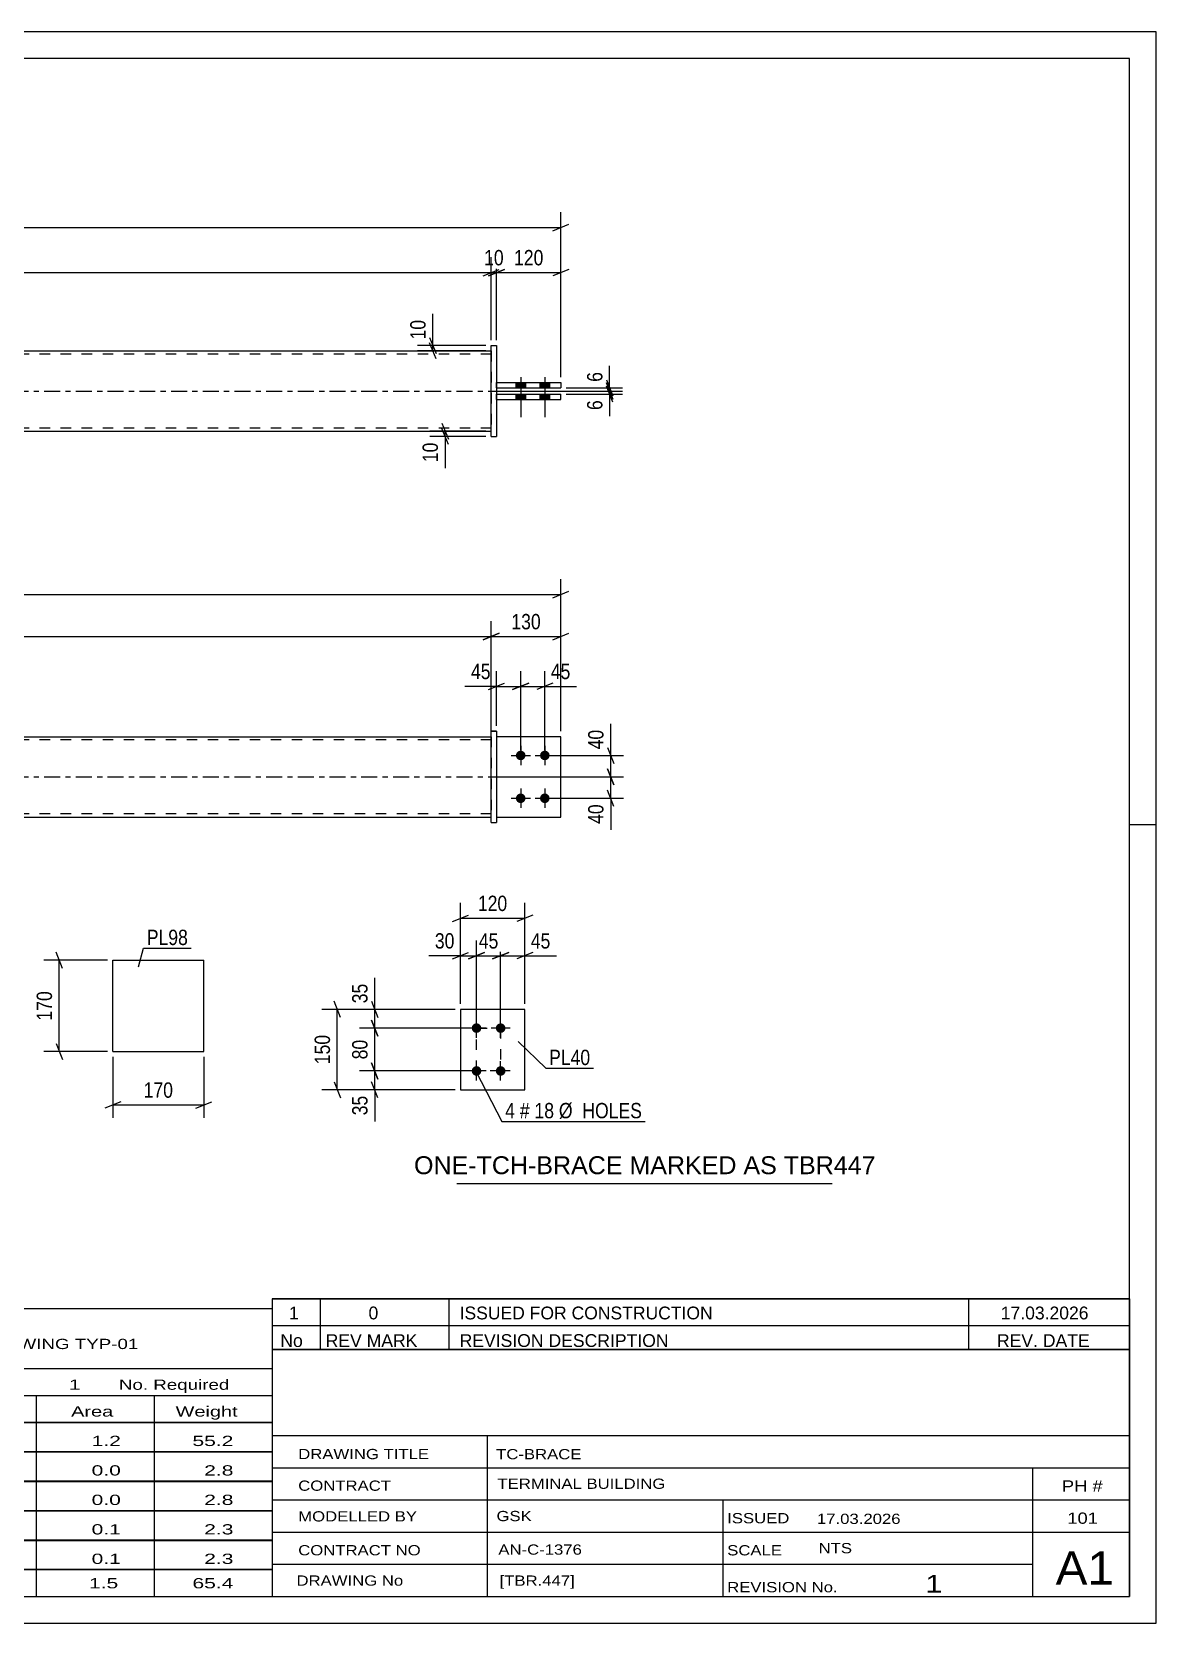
# Model space of a CAD drawing. Header units: millimetres. Extents: x 0 to 420, y 0 to 297.
# Drawn here: x 210.2 to 420, y 0 to 297 of the extents above; entities that cross this region are included whole.
import ezdxf

# ---------------------------------------------------------------- set-up
doc = ezdxf.new("R2010")
doc.units = ezdxf.units.MM
doc.linetypes.add('DXK_LINE_DOT2', pattern=[3.9198, 1.9599, -1.9599])
doc.linetypes.add('DXK_LINE_DOT3', pattern=[5.9187, 2.979, -0.9799, 0.9799, -0.9799])
doc.styles.add('Arial', font='ARIAL.TTF', dxfattribs={"height": 0.2})
doc.styles.add('Arial Narrow', font='ARIALN.TTF', dxfattribs={"height": 0.2})

# ---------------------------------------------------------------- blocks, each defined once
blk = doc.blocks.new('Unknown-580872080-1163')
at = {"color": 5, "linetype": 'Continuous'}
for p, q in [((420, 297), (0, 297)), ((420, 0), (420, 297)), ((415, 292), (5, 292)), ((415, 5), (415, 292)), ((420, 149), (415, 149)), ((5, 5), (415, 5)), ((0, 0), (420, 0))]:
    blk.add_line(p, q, dxfattribs=at)
blk = doc.blocks.new('Part-580872080-1806 - 1738')
at = {"color": 2, "linetype": 'Continuous'}
for p, q in [((92.26, 165.45), (295.9, 165.45)), ((92.26, 150.45), (295.9, 150.45))]:
    blk.add_line(p, q, dxfattribs=at)
at = {"color": 7, "linetype": 'DXK_LINE_DOT2'}
for p, q in [((92.26, 150.45), (92.26, 165.45)), ((295.9, 164.85), (92.26, 164.85)), ((295.9, 165.45), (295.9, 150.45)), ((295.9, 151.05), (92.26, 151.05))]:
    blk.add_line(p, q, dxfattribs=at)
at = {"color": 7, "linetype": 'DXK_LINE_DOT3'}
blk.add_line((82.26, 157.95), (305.9, 157.95), dxfattribs=at)
blk = doc.blocks.new('Part-580872080-3084 - 1738')
at = {"color": 2, "linetype": 'Continuous'}
for p, q in [((296.9, 166.45), (295.9, 166.45)), ((295.9, 149.45), (295.9, 166.45)), ((296.9, 166.45), (296.9, 149.45)), ((295.9, 149.45), (295.9, 149.45)), ((295.9, 149.45), (296.9, 149.45))]:
    blk.add_line(p, q, dxfattribs=at)
at = {"color": 7, "linetype": 'DXK_LINE_DOT2'}
for p, q in [((295.9, 166.45), (295.9, 166.45)), ((295.9, 166.45), (296.9, 166.45)), ((296.9, 166.45), (296.9, 166.45)), ((295.9, 149.45), (296.9, 149.45))]:
    blk.add_line(p, q, dxfattribs=at)
blk = doc.blocks.new('Part-580872080-3082 - 1738')
at = {"color": 7, "linetype": 'DXK_LINE_DOT2'}
for p, q in [((308.9, 165.45), (296.9, 165.45)), ((296.9, 165.45), (296.9, 150.45)), ((308.9, 150.45), (308.9, 165.45)), ((296.9, 150.45), (308.9, 150.45))]:
    blk.add_line(p, q, dxfattribs=at)
blk = doc.blocks.new('Part-580872080-3083 - 1738')
at = {"color": 2, "linetype": 'Continuous'}
for p, q in [((308.9, 165.45), (296.9, 165.45)), ((308.9, 150.45), (308.9, 165.45)), ((296.9, 150.45), (308.9, 150.45))]:
    blk.add_line(p, q, dxfattribs=at)
at = {"color": 7, "linetype": 'DXK_LINE_DOT2'}
blk.add_line((296.9, 165.45), (296.9, 150.45), dxfattribs=at)
blk = doc.blocks.new('Bolt-580872080-3085 - 1738')
at = {"linetype": 'Continuous'}
for points in [[(301.4, 162.85, -1), (301.4, 161.05, -1)], [(305.9, 162.85, -1), (305.9, 161.05, -1)], [(301.4, 154.85, -1), (301.4, 153.05, -1)], [(305.9, 154.85, -1), (305.9, 153.05, -1)]]:
    blk.add_hatch(color=1, dxfattribs=at).paths.add_polyline_path(points)
at = {"color": 1, "linetype": 'Continuous'}
for p, q in [((301.4, 163.75), (301.4, 160.15)), ((305.9, 163.75), (305.9, 160.15)), ((299.6, 161.95), (303.2, 161.95)), ((304.1, 161.95), (307.7, 161.95)), ((301.4, 155.75), (301.4, 152.15)), ((305.9, 155.75), (305.9, 152.15)), ((299.6, 153.95), (303.2, 153.95)), ((304.1, 153.95), (307.7, 153.95))]:
    blk.add_line(p, q, dxfattribs=at)
blk = doc.blocks.new('Part-580872080-1450 - 1390')
at = {"color": 2, "linetype": 'Continuous'}
for p, q in [((92.26, 237.46), (295.9, 237.46)), ((92.26, 222.46), (295.9, 222.46))]:
    blk.add_line(p, q, dxfattribs=at)
at = {"color": 7, "linetype": 'DXK_LINE_DOT2'}
for p, q in [((92.26, 237.46), (92.26, 222.46)), ((295.9, 236.86), (92.26, 236.86)), ((295.9, 237.46), (295.9, 222.46)), ((295.9, 223.06), (92.26, 223.06))]:
    blk.add_line(p, q, dxfattribs=at)
at = {"color": 7, "linetype": 'DXK_LINE_DOT3'}
blk.add_line((82.26, 229.96), (305.9, 229.96), dxfattribs=at)
blk = doc.blocks.new('Part-580872080-3121 - 1390')
at = {"color": 2, "linetype": 'Continuous'}
for p, q in [((296.9, 231.56), (308.9, 231.56)), ((296.9, 230.56), (308.9, 230.56)), ((308.9, 231.56), (308.9, 230.56))]:
    blk.add_line(p, q, dxfattribs=at)
at = {"color": 7, "linetype": 'DXK_LINE_DOT2'}
for p, q in [((296.9, 230.56), (296.9, 231.56)), ((296.9, 231.56), (308.9, 231.56)), ((296.9, 230.56), (308.9, 230.56)), ((308.9, 231.56), (308.9, 231.56))]:
    blk.add_line(p, q, dxfattribs=at)
blk = doc.blocks.new('Part-580872080-3122 - 1390')
at = {"color": 2, "linetype": 'Continuous'}
for p, q in [((296.9, 229.36), (308.9, 229.36)), ((308.9, 228.36), (308.9, 229.36)), ((296.9, 228.36), (308.9, 228.36))]:
    blk.add_line(p, q, dxfattribs=at)
at = {"color": 7, "linetype": 'DXK_LINE_DOT2'}
for p, q in [((296.9, 228.36), (296.9, 229.36)), ((296.9, 229.36), (308.9, 229.36)), ((296.9, 228.36), (308.9, 228.36))]:
    blk.add_line(p, q, dxfattribs=at)
blk = doc.blocks.new('Part-580872080-3123 - 1390')
at = {"color": 2, "linetype": 'Continuous'}
for p, q in [((295.9, 238.46), (295.9, 238.46)), ((295.9, 221.46), (295.9, 238.46)), ((295.9, 238.46), (296.9, 238.46)), ((296.9, 238.46), (296.9, 238.46)), ((296.9, 238.46), (296.9, 221.46)), ((295.9, 221.46), (296.9, 221.46)), ((295.9, 221.46), (295.9, 221.46)), ((296.9, 221.46), (296.9, 221.46))]:
    blk.add_line(p, q, dxfattribs=at)
at = {"color": 7, "linetype": 'DXK_LINE_DOT2'}
for p, q in [((295.9, 238.46), (295.9, 238.46)), ((295.9, 238.46), (296.9, 238.46)), ((295.9, 221.46), (296.9, 221.46))]:
    blk.add_line(p, q, dxfattribs=at)
blk = doc.blocks.new('Bolt-580872080-3124 - 1390')
at = {"linetype": 'Continuous'}
for points in [[(302.3, 231.56), (300.5, 231.56), (300.5, 230.56), (302.3, 230.56)], [(302.3, 231.56), (300.5, 231.56), (300.5, 230.56), (302.3, 230.56)], [(302.3, 229.36), (300.5, 229.36), (300.5, 228.36), (302.3, 228.36)], [(302.3, 229.36), (300.5, 229.36), (300.5, 228.36), (302.3, 228.36)], [(306.8, 231.56), (305, 231.56), (305, 230.56), (306.8, 230.56)], [(306.8, 231.56), (305, 231.56), (305, 230.56), (306.8, 230.56)], [(306.8, 229.36), (305, 229.36), (305, 228.36), (306.8, 228.36)], [(306.8, 229.36), (305, 229.36), (305, 228.36), (306.8, 228.36)]]:
    blk.add_hatch(color=1, dxfattribs=at).paths.add_polyline_path(points)
at = {"color": 1, "linetype": 'Continuous'}
for p, q in [((301.4, 232.56), (301.4, 225.06)), ((301.4, 232.56), (301.4, 225.06)), ((305.9, 232.56), (305.9, 225.06)), ((305.9, 232.56), (305.9, 225.06)), ((300.5, 231.56), (300.5, 230.56)), ((300.5, 231.56), (300.5, 230.56)), ((300.5, 229.36), (300.5, 228.36)), ((300.5, 229.36), (300.5, 228.36)), ((302.3, 231.56), (302.3, 230.56)), ((302.3, 231.56), (302.3, 230.56)), ((302.3, 229.36), (302.3, 228.36)), ((302.3, 229.36), (302.3, 228.36)), ((305, 231.56), (305, 230.56)), ((305, 231.56), (305, 230.56)), ((305, 229.36), (305, 228.36)), ((305, 229.36), (305, 228.36)), ((306.8, 231.56), (306.8, 230.56)), ((306.8, 231.56), (306.8, 230.56)), ((306.8, 229.36), (306.8, 228.36)), ((306.8, 229.36), (306.8, 228.36))]:
    blk.add_line(p, q, dxfattribs=at)
blk = doc.blocks.new('Part-580872080-4254 - 4253')
at = {"color": 2, "linetype": 'Continuous'}
for p, q in [((225.28, 106.71), (225.28, 123.71)), ((225.28, 123.71), (242.28, 123.71)), ((242.28, 106.71), (242.28, 123.71)), ((225.28, 106.71), (242.28, 106.71))]:
    blk.add_line(p, q, dxfattribs=at)
blk = doc.blocks.new('Part-580872080-4245 - 4244')
at = {"color": 2, "linetype": 'Continuous'}
for p, q in [((302.16, 114.56), (290.16, 114.56)), ((290.16, 114.56), (290.16, 99.56)), ((302.16, 99.56), (302.16, 114.56)), ((290.16, 99.56), (302.16, 99.56))]:
    blk.add_line(p, q, dxfattribs=at)
blk = doc.blocks.new('Bolt-580872080-4246 - 4244')
at = {"linetype": 'Continuous'}
for points in [[(293.16, 110.16, -1), (293.16, 111.96, -1)], [(297.66, 110.16, -1), (297.66, 111.96, -1)], [(293.16, 102.16, -1), (293.16, 103.96, -1)], [(297.66, 102.16, -1), (297.66, 103.96, -1)]]:
    blk.add_hatch(color=1, dxfattribs=at).paths.add_polyline_path(points)
at = {"color": 1, "linetype": 'Continuous'}
for p, q in [((293.16, 109.26), (293.16, 112.86)), ((297.66, 109.26), (297.66, 112.86)), ((294.96, 111.06), (291.36, 111.06)), ((299.46, 111.06), (295.86, 111.06)), ((293.16, 101.26), (293.16, 104.86)), ((297.66, 101.26), (297.66, 104.86)), ((294.96, 103.06), (291.36, 103.06)), ((299.46, 103.06), (295.86, 103.06))]:
    blk.add_line(p, q, dxfattribs=at)
blk = doc.blocks.new('Rectangle-580872080-4442 - 4244')
at = {"color": 1, "linetype": 'DXK_LINE_DOT2'}
blk.add_lwpolyline([(293.16, 111.06), (297.66, 111.06), (297.66, 103.06), (293.16, 103.06), (293.16, 111.06)], close=True, dxfattribs=at)
blk = doc.blocks.new('StraightDimension-580872080-4136 - 1738')
at = {"color": 7, "linetype": 'Continuous'}
for p, q in [((93.76, 184.74), (90.76, 183.54)), ((92.26, 166.45), (92.26, 186.99)), ((92.26, 184.14), (295.9, 184.14)), ((294.4, 183.54), (297.4, 184.74)), ((295.9, 166.45), (295.9, 186.99))]:
    blk.add_line(p, q, dxfattribs=at)
at = {"color": 0}
blk.add_wipeout([(198.34, 184.89), (198.34, 189.09), (189.82, 189.09), (189.82, 184.89)], dxfattribs=at)
at = {"color": 3, "style": 'Arial Narrow'}
blk.add_text('2036', height=2.863, dxfattribs=at).set_placement((190.42, 185.49))
blk = doc.blocks.new('StraightDimension-580872080-3767 - 1738')
at = {"color": 7, "linetype": 'Continuous'}
for p, q in [((317.6, 163.45), (318.8, 160.45)), ((306.9, 161.95), (320.6, 161.95)), ((318.2, 157.95), (318.2, 161.95)), ((297.9, 157.95), (320.6, 157.95)), ((318.8, 156.45), (317.6, 159.45))]:
    blk.add_line(p, q, dxfattribs=at)
at = {"color": 0}
blk.add_wipeout([(317.45, 167.34), (313.25, 167.34), (313.25, 162.48), (317.45, 162.48)], dxfattribs=at)
at = {"color": 7, "linetype": 'Continuous'}
blk.add_line((318.2, 161.95), (318.2, 167.86), dxfattribs=at)
blk.add_line((318.2, 161.95), (318.2, 167.86), dxfattribs=at)
at = {"color": 3, "style": 'Arial Narrow'}
blk.add_text('40', height=2.863, rotation=90.0002, dxfattribs=at).set_placement((316.85, 163.08))
blk = doc.blocks.new('StraightDimension-580872080-1856 - 1738')
at = {"color": 7, "linetype": 'Continuous'}
for p, q in [((79.26, 166.45), (79.26, 194.83)), ((308.9, 166.45), (308.9, 194.83)), ((80.76, 192.58), (77.76, 191.38)), ((79.26, 191.98), (308.9, 191.98)), ((307.4, 191.38), (310.4, 192.58))]:
    blk.add_line(p, q, dxfattribs=at)
at = {"color": 0}
blk.add_wipeout([(198.34, 192.73), (198.34, 196.93), (189.82, 196.93), (189.82, 192.73)], dxfattribs=at)
at = {"color": 3, "style": 'Arial Narrow'}
blk.add_text('2296', height=2.863, dxfattribs=at).set_placement((190.42, 193.33))
blk = doc.blocks.new('StraightDimension-580872080-3324 - 1738')
at = {"color": 7, "linetype": 'Continuous'}
for p, q in [((299.9, 174.24), (302.9, 175.44)), ((301.4, 162.95), (301.4, 177.69)), ((307.4, 175.44), (304.4, 174.24)), ((305.9, 162.95), (305.9, 177.69)), ((301.4, 174.84), (305.9, 174.84))]:
    blk.add_line(p, q, dxfattribs=at)
at = {"color": 0}
blk.add_wipeout([(311.28, 175.59), (311.28, 179.79), (306.42, 179.79), (306.42, 175.59)], dxfattribs=at)
at = {"color": 7, "linetype": 'Continuous'}
blk.add_line((305.9, 174.84), (311.8, 174.84), dxfattribs=at)
blk.add_line((305.9, 174.84), (311.8, 174.84), dxfattribs=at)
at = {"color": 3, "style": 'Arial Narrow'}
blk.add_text('45', height=2.863, dxfattribs=at).set_placement((307.02, 176.19))
blk = doc.blocks.new('StraightDimension-580872080-3325 - 1738')
at = {"color": 7, "linetype": 'Continuous'}
for p, q in [((295.4, 174.24), (298.4, 175.44)), ((296.9, 167.45), (296.9, 177.69)), ((302.9, 175.44), (299.9, 174.24)), ((301.4, 162.95), (301.4, 177.69)), ((296.9, 174.84), (301.4, 174.84))]:
    blk.add_line(p, q, dxfattribs=at)
at = {"color": 0}
blk.add_wipeout([(296.37, 175.59), (296.37, 179.79), (291.52, 179.79), (291.52, 175.59)], dxfattribs=at)
at = {"color": 7, "linetype": 'Continuous'}
blk.add_line((296.9, 174.84), (290.99, 174.84), dxfattribs=at)
blk.add_line((296.9, 174.84), (290.99, 174.84), dxfattribs=at)
at = {"color": 3, "style": 'Arial Narrow'}
blk.add_text('45', height=2.863, dxfattribs=at).set_placement((292.12, 176.19))
blk = doc.blocks.new('StraightDimension-580872080-3768 - 1738')
at = {"color": 7, "linetype": 'Continuous'}
for p, q in [((297.9, 157.95), (320.6, 157.95)), ((317.6, 159.45), (318.8, 156.45)), ((318.2, 153.95), (318.2, 157.95)), ((318.8, 152.45), (317.6, 155.45)), ((306.9, 153.95), (320.6, 153.95))]:
    blk.add_line(p, q, dxfattribs=at)
at = {"color": 0}
blk.add_wipeout([(317.45, 153.43), (313.25, 153.43), (313.25, 148.57), (317.45, 148.57)], dxfattribs=at)
at = {"color": 7, "linetype": 'Continuous'}
blk.add_line((318.2, 153.95), (318.2, 148.05), dxfattribs=at)
blk.add_line((318.2, 153.95), (318.2, 148.05), dxfattribs=at)
at = {"color": 3, "style": 'Arial Narrow'}
blk.add_text('40', height=2.863, rotation=90.0002, dxfattribs=at).set_placement((316.85, 149.17))
blk = doc.blocks.new('StraightDimension-580872080-4135 - 1738')
at = {"color": 7, "linetype": 'Continuous'}
for p, q in [((297.4, 184.74), (294.4, 183.54)), ((295.9, 166.45), (295.9, 186.99)), ((295.9, 184.14), (308.9, 184.14)), ((307.4, 183.54), (310.4, 184.74)), ((308.9, 166.45), (308.9, 186.99))]:
    blk.add_line(p, q, dxfattribs=at)
at = {"color": 0}
blk.add_wipeout([(305.74, 184.89), (305.74, 189.09), (299.06, 189.09), (299.06, 184.89)], dxfattribs=at)
at = {"color": 3, "style": 'Arial Narrow'}
blk.add_text('130', height=2.863, dxfattribs=at).set_placement((299.66, 185.49))
blk = doc.blocks.new('StraightDimension-580872080-1538 - 1390')
at = {"color": 7, "linetype": 'Continuous'}
for p, q in [((286.7, 223.96), (287.9, 220.96)), ((287.9, 219.96), (286.7, 222.96)), ((294.9, 222.46), (284.45, 222.46)), ((294.9, 221.46), (284.45, 221.46)), ((287.3, 221.46), (287.3, 222.46))]:
    blk.add_line(p, q, dxfattribs=at)
at = {"color": 0}
blk.add_wipeout([(286.55, 220.93), (282.35, 220.93), (282.35, 216.08), (286.55, 216.08)], dxfattribs=at)
at = {"color": 7, "linetype": 'Continuous'}
blk.add_line((287.3, 221.46), (287.3, 215.55), dxfattribs=at)
blk.add_line((287.3, 221.46), (287.3, 215.55), dxfattribs=at)
at = {"color": 3, "style": 'Arial Narrow'}
blk.add_text('10', height=2.863, rotation=90.0002, dxfattribs=at).set_placement((285.95, 216.68))
blk = doc.blocks.new('StraightDimension-580872080-1552 - 1390')
at = {"color": 7, "linetype": 'Continuous'}
for p, q in [((294.9, 238.46), (282.15, 238.46)), ((284.4, 239.96), (285.6, 236.96)), ((285.6, 235.96), (284.4, 238.96)), ((285, 237.46), (285, 238.46)), ((294.9, 237.46), (282.15, 237.46))]:
    blk.add_line(p, q, dxfattribs=at)
at = {"color": 0}
blk.add_wipeout([(284.25, 243.84), (280.05, 243.84), (280.05, 238.98), (284.25, 238.98)], dxfattribs=at)
at = {"color": 7, "linetype": 'Continuous'}
blk.add_line((285, 238.46), (285, 244.36), dxfattribs=at)
blk.add_line((285, 238.46), (285, 244.36), dxfattribs=at)
at = {"color": 3, "style": 'Arial Narrow'}
blk.add_text('10', height=2.863, rotation=90.0002, dxfattribs=at).set_placement((283.65, 239.58))
blk = doc.blocks.new('StraightDimension-580872080-1567 - 1390')
at = {"color": 7, "linetype": 'Continuous'}
for p, q in [((79.26, 232.56), (79.26, 263.33)), ((308.9, 232.56), (308.9, 263.33)), ((80.76, 261.08), (77.76, 259.88)), ((79.26, 260.48), (308.9, 260.48)), ((307.4, 259.88), (310.4, 261.08))]:
    blk.add_line(p, q, dxfattribs=at)
at = {"color": 0}
blk.add_wipeout([(198.34, 261.23), (198.34, 265.43), (189.82, 265.43), (189.82, 261.23)], dxfattribs=at)
at = {"color": 3, "style": 'Arial Narrow'}
blk.add_text('2296', height=2.863, dxfattribs=at).set_placement((190.42, 261.83))
blk = doc.blocks.new('StraightDimension-580872080-3827 - 1390')
at = {"color": 7, "linetype": 'Continuous'}
for p, q in [((295.4, 251.47), (298.4, 252.67)), ((296.9, 239.46), (296.9, 254.92)), ((310.4, 252.67), (307.4, 251.47)), ((308.9, 232.56), (308.9, 254.92)), ((296.9, 252.07), (308.9, 252.07))]:
    blk.add_line(p, q, dxfattribs=at)
at = {"color": 0}
blk.add_wipeout([(306.24, 252.82), (306.24, 257.02), (299.56, 257.02), (299.56, 252.82)], dxfattribs=at)
at = {"color": 3, "style": 'Arial Narrow'}
blk.add_text('120', height=2.863, dxfattribs=at).set_placement((300.16, 253.42))
blk = doc.blocks.new('StraightDimension-580872080-3828 - 1390')
at = {"color": 7, "linetype": 'Continuous'}
for p, q in [((294.4, 251.47), (297.4, 252.67)), ((298.4, 252.67), (295.4, 251.47)), ((295.9, 239.46), (295.9, 254.92)), ((296.9, 239.46), (296.9, 254.92)), ((295.9, 252.07), (296.9, 252.07))]:
    blk.add_line(p, q, dxfattribs=at)
at = {"color": 0}
blk.add_wipeout([(298.83, 252.82), (298.83, 257.02), (293.97, 257.02), (293.97, 252.82)], dxfattribs=at)
at = {"color": 3, "style": 'Arial Narrow'}
blk.add_text('10', height=2.863, dxfattribs=at).set_placement((294.57, 253.42))
blk = doc.blocks.new('StraightDimension-580872080-3829 - 1390')
at = {"color": 7, "linetype": 'Continuous'}
for p, q in [((93.76, 252.67), (90.76, 251.47)), ((92.26, 239.46), (92.26, 254.92)), ((294.4, 251.47), (297.4, 252.67)), ((295.9, 239.46), (295.9, 254.92)), ((92.26, 252.07), (295.9, 252.07))]:
    blk.add_line(p, q, dxfattribs=at)
at = {"color": 0}
blk.add_wipeout([(198.34, 252.82), (198.34, 257.02), (189.82, 257.02), (189.82, 252.82)], dxfattribs=at)
at = {"color": 3, "style": 'Arial Narrow'}
blk.add_text('2036', height=2.863, dxfattribs=at).set_placement((190.42, 253.42))
blk = doc.blocks.new('StraightDimension-580872080-3878 - 1390')
at = {"color": 7, "linetype": 'Continuous'}
for p, q in [((317.4, 232.06), (318.6, 229.06)), ((297.9, 229.96), (320.4, 229.96)), ((309.9, 230.56), (320.4, 230.56)), ((318.6, 228.46), (317.4, 231.46)), ((318, 229.96), (318, 230.56))]:
    blk.add_line(p, q, dxfattribs=at)
at = {"color": 0}
blk.add_wipeout([(317.25, 234.11), (313.05, 234.11), (313.05, 231.08), (317.25, 231.08)], dxfattribs=at)
at = {"color": 7, "linetype": 'Continuous'}
blk.add_line((318, 230.56), (318, 234.64), dxfattribs=at)
blk.add_line((318, 230.56), (318, 234.64), dxfattribs=at)
at = {"color": 3, "style": 'Arial Narrow'}
blk.add_text('6', height=2.86, rotation=90.0002, dxfattribs=at).set_placement((316.65, 231.68))
blk = doc.blocks.new('StraightDimension-580872080-3879 - 1390')
at = {"color": 7, "linetype": 'Continuous'}
for p, q in [((297.9, 229.96), (320.4, 229.96)), ((309.9, 229.36), (320.4, 229.36)), ((317.4, 231.46), (318.6, 228.46)), ((318.6, 227.86), (317.4, 230.86)), ((318, 229.36), (318, 229.96))]:
    blk.add_line(p, q, dxfattribs=at)
at = {"color": 0}
blk.add_wipeout([(317.25, 228.83), (313.05, 228.83), (313.05, 225.81), (317.25, 225.81)], dxfattribs=at)
at = {"color": 7, "linetype": 'Continuous'}
blk.add_line((318, 229.36), (318, 225.28), dxfattribs=at)
blk.add_line((318, 229.36), (318, 225.28), dxfattribs=at)
at = {"color": 3, "style": 'Arial Narrow'}
blk.add_text('6', height=2.86, rotation=90.0002, dxfattribs=at).set_placement((316.65, 226.41))
blk = doc.blocks.new('StraightDimension-580872080-4294 - 4253')
at = {"color": 7, "linetype": 'Continuous'}
for p, q in [((225.28, 105.71), (225.28, 94.31)), ((242.28, 105.71), (242.28, 94.31)), ((226.78, 97.31), (223.78, 96.11)), ((225.28, 96.71), (242.28, 96.71)), ((240.78, 96.11), (243.78, 97.31))]:
    blk.add_line(p, q, dxfattribs=at)
at = {"color": 0}
blk.add_wipeout([(237.12, 97.46), (237.12, 101.66), (230.43, 101.66), (230.43, 97.46)], dxfattribs=at)
at = {"color": 3, "style": 'Arial Narrow'}
blk.add_text('170', height=2.863, dxfattribs=at).set_placement((231.03, 98.06))
blk = doc.blocks.new('StraightDimension-580872080-4298 - 4253')
at = {"color": 7, "linetype": 'Continuous'}
for p, q in [((215.88, 122.21), (214.68, 125.21)), ((224.28, 123.71), (212.43, 123.71)), ((215.28, 106.71), (215.28, 123.71)), ((214.68, 108.21), (215.88, 105.21)), ((224.28, 106.71), (212.43, 106.71))]:
    blk.add_line(p, q, dxfattribs=at)
at = {"color": 0}
blk.add_wipeout([(214.53, 118.55), (210.33, 118.55), (210.33, 111.87), (214.53, 111.87)], dxfattribs=at)
at = {"color": 3, "style": 'Arial Narrow'}
blk.add_text('170', height=2.863, rotation=90.0002, dxfattribs=at).set_placement((213.93, 112.47))
blk = doc.blocks.new('StraightDimension-580872080-4263 - 4244')
at = {"color": 7, "linetype": 'Continuous'}
for p, q in [((292.16, 111.06), (271.31, 111.06)), ((273.56, 112.56), (274.76, 109.56)), ((274.16, 103.06), (274.16, 111.06)), ((274.76, 101.56), (273.56, 104.56)), ((292.16, 103.06), (271.31, 103.06))]:
    blk.add_line(p, q, dxfattribs=at)
at = {"color": 0}
blk.add_wipeout([(273.41, 109.49), (269.21, 109.49), (269.21, 104.63), (273.41, 104.63)], dxfattribs=at)
at = {"color": 3, "style": 'Arial Narrow'}
blk.add_text('80', height=2.863, rotation=90.0002, dxfattribs=at).set_placement((272.81, 105.23))
blk = doc.blocks.new('StraightDimension-580872080-4262 - 4244')
at = {"color": 7, "linetype": 'Continuous'}
for p, q in [((273.56, 116.06), (274.76, 113.06)), ((289.16, 114.56), (271.31, 114.56)), ((274.16, 111.06), (274.16, 114.56)), ((292.16, 111.06), (271.31, 111.06)), ((274.76, 109.56), (273.56, 112.56))]:
    blk.add_line(p, q, dxfattribs=at)
at = {"color": 0}
blk.add_wipeout([(273.41, 119.94), (269.21, 119.94), (269.21, 115.09), (273.41, 115.09)], dxfattribs=at)
at = {"color": 7, "linetype": 'Continuous'}
blk.add_line((274.16, 114.56), (274.16, 120.47), dxfattribs=at)
blk.add_line((274.16, 114.56), (274.16, 120.47), dxfattribs=at)
at = {"color": 3, "style": 'Arial Narrow'}
blk.add_text('35', height=2.863, rotation=90.0002, dxfattribs=at).set_placement((272.81, 115.69))
blk = doc.blocks.new('StraightDimension-580872080-4264 - 4244')
at = {"color": 7, "linetype": 'Continuous'}
for p, q in [((273.56, 104.56), (274.76, 101.56)), ((292.16, 103.06), (271.31, 103.06)), ((274.76, 98.06), (273.56, 101.06)), ((274.16, 99.56), (274.16, 103.06)), ((289.16, 99.56), (271.31, 99.56))]:
    blk.add_line(p, q, dxfattribs=at)
at = {"color": 0}
blk.add_wipeout([(273.41, 99.04), (269.21, 99.04), (269.21, 94.18), (273.41, 94.18)], dxfattribs=at)
at = {"color": 7, "linetype": 'Continuous'}
blk.add_line((274.16, 99.56), (274.16, 93.66), dxfattribs=at)
blk.add_line((274.16, 99.56), (274.16, 93.66), dxfattribs=at)
at = {"color": 3, "style": 'Arial Narrow'}
blk.add_text('35', height=2.863, rotation=90.0002, dxfattribs=at).set_placement((272.81, 94.78))
blk = doc.blocks.new('StraightDimension-580872080-4274 - 4244')
at = {"color": 7, "linetype": 'Continuous'}
for p, q in [((267.76, 113.06), (266.56, 116.06)), ((289.16, 114.56), (264.31, 114.56)), ((267.16, 99.56), (267.16, 114.56)), ((266.56, 101.06), (267.76, 98.06)), ((289.16, 99.56), (264.31, 99.56))]:
    blk.add_line(p, q, dxfattribs=at)
at = {"color": 0}
blk.add_wipeout([(266.41, 110.4), (262.21, 110.4), (262.21, 103.72), (266.41, 103.72)], dxfattribs=at)
at = {"color": 3, "style": 'Arial Narrow'}
blk.add_text('150', height=2.863, rotation=90.0002, dxfattribs=at).set_placement((265.81, 104.32))
blk = doc.blocks.new('StraightDimension-580872080-4278 - 4244')
at = {"color": 7, "linetype": 'Continuous'}
for p, q in [((296.16, 123.96), (299.16, 125.16)), ((297.66, 112.06), (297.66, 127.41)), ((303.66, 125.16), (300.66, 123.96)), ((302.16, 115.56), (302.16, 127.41)), ((297.66, 124.56), (302.16, 124.56))]:
    blk.add_line(p, q, dxfattribs=at)
at = {"color": 0}
blk.add_wipeout([(307.54, 125.31), (307.54, 129.51), (302.68, 129.51), (302.68, 125.31)], dxfattribs=at)
at = {"color": 7, "linetype": 'Continuous'}
blk.add_line((302.16, 124.56), (308.06, 124.56), dxfattribs=at)
blk.add_line((302.16, 124.56), (308.06, 124.56), dxfattribs=at)
at = {"color": 3, "style": 'Arial Narrow'}
blk.add_text('45', height=2.863, dxfattribs=at).set_placement((303.28, 125.91))
blk = doc.blocks.new('StraightDimension-580872080-4279 - 4244')
at = {"color": 7, "linetype": 'Continuous'}
for p, q in [((291.66, 123.96), (294.66, 125.16)), ((293.16, 112.06), (293.16, 127.41)), ((299.16, 125.16), (296.16, 123.96)), ((297.66, 112.06), (297.66, 127.41)), ((293.16, 124.56), (297.66, 124.56))]:
    blk.add_line(p, q, dxfattribs=at)
at = {"color": 0}
blk.add_wipeout([(297.84, 125.31), (297.84, 129.51), (292.98, 129.51), (292.98, 125.31)], dxfattribs=at)
at = {"color": 3, "style": 'Arial Narrow'}
blk.add_text('45', height=2.863, dxfattribs=at).set_placement((293.58, 125.91))
blk = doc.blocks.new('StraightDimension-580872080-4280 - 4244')
at = {"color": 7, "linetype": 'Continuous'}
for p, q in [((288.66, 123.96), (291.66, 125.16)), ((290.16, 115.56), (290.16, 127.41)), ((294.66, 125.16), (291.66, 123.96)), ((293.16, 112.06), (293.16, 127.41)), ((290.16, 124.56), (293.16, 124.56))]:
    blk.add_line(p, q, dxfattribs=at)
at = {"color": 0}
blk.add_wipeout([(289.63, 125.31), (289.63, 129.51), (284.78, 129.51), (284.78, 125.31)], dxfattribs=at)
at = {"color": 7, "linetype": 'Continuous'}
blk.add_line((290.16, 124.56), (284.25, 124.56), dxfattribs=at)
blk.add_line((290.16, 124.56), (284.25, 124.56), dxfattribs=at)
at = {"color": 3, "style": 'Arial Narrow'}
blk.add_text('30', height=2.863, dxfattribs=at).set_placement((285.38, 125.91))
blk = doc.blocks.new('StraightDimension-580872080-4290 - 4244')
at = {"color": 7, "linetype": 'Continuous'}
for p, q in [((290.16, 115.56), (290.16, 134.41)), ((302.16, 115.56), (302.16, 134.41)), ((288.66, 130.96), (291.66, 132.16)), ((290.16, 131.56), (302.16, 131.56)), ((303.66, 132.16), (300.66, 130.96))]:
    blk.add_line(p, q, dxfattribs=at)
at = {"color": 0}
blk.add_wipeout([(299.5, 132.31), (299.5, 136.51), (292.81, 136.51), (292.81, 132.31)], dxfattribs=at)
at = {"color": 3, "style": 'Arial Narrow'}
blk.add_text('120', height=2.863, dxfattribs=at).set_placement((293.41, 132.91))
blk = doc.blocks.new('Unknown-580872080-4516')
at = {"color": 7, "linetype": 'Continuous'}
for p, q in [((255, 51.05), (255, 5)), ((255, 51.05), (415, 51.05)), ((415, 51), (415, 5)), ((255, 35), (415, 35)), ((295.14, 35), (295.14, 5)), ((255, 29), (415, 29)), ((397, 5.05), (397, 29.05)), ((255, 23), (415, 23)), ((339.14, 23), (339.14, 5)), ((255, 17), (415, 17)), ((255, 11), (397, 11)), ((255, 5), (415, 5))]:
    blk.add_line(p, q, dxfattribs=at)
at = {"color": 7, "style": 'Arial Narrow'}
for s, height, width, p in [('DRAWING TITLE', 1.9089, 1.425378, (259.88, 30.61)), ('TC-BRACE', 1.909, 1.425378, (296.81, 30.59)), ('TERMINAL BUILDING', 1.9089, 1.425378, (297.06, 25.07)), ('CONTRACT', 1.909, 1.425378, (259.88, 24.71)), ('MODELLED BY', 1.9089, 1.425378, (259.88, 18.98)), ('GSK', 1.909, 1.425378, (296.88, 19.04)), ('ISSUED', 1.909, 1.425378, (339.94, 18.64)), ('17.03.2026', 1.909, 1.425378, (356.69, 18.52)), ('CONTRACT NO', 1.9089, 1.425378, (259.88, 12.66)), ('AN-C-1376', 1.909, 1.425378, (297.23, 12.78)), ('SCALE', 1.909, 1.425378, (339.94, 12.65)), ('A1', 6.204, 1.25, (401.24, 7.2)), ('DRAWING No', 1.909, 1.425378, (259.56, 7)), ('[TBR.447]', 1.909, 1.425378, (297.46, 6.99)), ('1', 3.34, 1.5, (376.91, 5.68)), ('REVISION No.', 1.9089, 1.425378, (339.94, 5.77))]:
    blk.add_text(s, height=height, dxfattribs=dict(at, width=width)).set_placement(p)
at = {"color": 7, "linetype": 'Continuous', "style": 'Arial Narrow'}
for s, height, width, p in [('PH #', 2.1, 1.42538, (402.4, 24.55)), ('101', 2.1, 1.42538, (403.41, 18.55)), ('NTS', 1.909, 1.425378, (357, 13.05))]:
    blk.add_text(s, height=height, dxfattribs=dict(at, width=width)).set_placement(p)
blk = doc.blocks.new('Unknown-580872080-4517')
at = {"color": 7, "linetype": 'Continuous'}
for p, q in [((255, 60.55), (415, 60.55)), ((415, 60.55), (255, 60.55)), ((255, 60.55), (255, 55.55)), ((264, 60.55), (264, 55.55)), ((288, 60.55), (288, 55.55)), ((385, 60.55), (385, 55.55)), ((415, 60.55), (415, 55.55)), ((255, 55.55), (415, 55.55)), ((255, 55.55), (255, 51.05)), ((255, 55.55), (415, 55.55)), ((264, 55.55), (264, 51.05)), ((288, 55.55), (288, 51.05)), ((385, 55.55), (385, 51.05)), ((415, 55.55), (415, 51.05)), ((415, 51.05), (255, 51.05))]:
    blk.add_line(p, q, dxfattribs=at)
at = {"color": 7, "linetype": 'Continuous', "style": 'Arial Narrow'}
for s, height, width, p in [('1', 2.39, 1.196471, (258.16, 56.7)), ('0', 2.39, 1.196471, (273, 56.7)), ('ISSUED FOR CONSTRUCTION', 2.3861, 1.196471, (290, 56.7)), ('17.03.2026', 2.386, 1.196471, (391, 56.7)), ('No', 2.386, 1.2, (256.54, 51.55)), ('REV MARK', 2.386, 1.2, (265, 51.55)), ('REVISION DESCRIPTION', 2.3861, 1.2, (290, 51.55)), ('REV. DATE', 2.386, 1.2, (390.28, 51.55))]:
    blk.add_text(s, height=height, dxfattribs=dict(at, width=width)).set_placement(p)
blk = doc.blocks.new('Unknown-580872080-4518')
at = {"color": 7, "linetype": 'Continuous'}
for p, q in [((95, 58.75), (255, 58.75)), ((95, 47.5), (95, 58.75)), ((255, 58.75), (255, 47.5)), ((95, 47.5), (255, 47.5)), ((95, 47.5), (95, 42.5)), ((255, 47.5), (255, 42.5)), ((95, 42.5), (255, 42.5)), ((95, 42.5), (95, 37.5)), ((119, 42.5), (119, 37.5)), ((154.5, 42.5), (154.5, 37.5)), ((180.5, 42.5), (180.5, 37.5)), ((193.5, 42.5), (193.5, 37.5)), ((211, 42.5), (211, 37.5)), ((233, 42.5), (233, 37.5)), ((255, 42.5), (255, 37.5)), ((95, 37.5), (255, 37.5)), ((95, 37.45), (95, 32.05)), ((95, 37.45), (255, 37.45)), ((119, 37.5), (119, 32)), ((154.5, 37.5), (154.5, 32)), ((180.5, 37.5), (180.5, 32)), ((193.5, 37.5), (193.5, 32)), ((211, 37.5), (211, 32)), ((233, 37.5), (233, 32)), ((255, 37.45), (255, 32.05)), ((95, 32.05), (255, 32.05)), ((95, 31.95), (95, 26.55)), ((95, 31.95), (255, 31.95)), ((119, 32), (119, 26.5)), ((154.5, 32), (154.5, 26.5)), ((180.5, 32), (180.5, 26.5)), ((193.5, 32), (193.5, 26.5)), ((211, 32), (211, 26.5)), ((233, 32), (233, 26.5)), ((255, 31.95), (255, 26.55)), ((95, 26.55), (255, 26.55)), ((95, 26.45), (95, 21.05)), ((95, 26.45), (255, 26.45)), ((119, 26.5), (119, 21)), ((154.5, 26.5), (154.5, 21)), ((180.5, 26.5), (180.5, 21)), ((193.5, 26.5), (193.5, 21)), ((211, 26.5), (211, 21)), ((233, 26.5), (233, 21)), ((255, 26.45), (255, 21.05)), ((95, 21.05), (255, 21.05)), ((95, 20.95), (95, 15.55)), ((95, 20.95), (255, 20.95)), ((119, 21), (119, 15.5)), ((154.5, 21), (154.5, 15.5)), ((180.5, 21), (180.5, 15.5)), ((193.5, 21), (193.5, 15.5)), ((211, 21), (211, 15.5)), ((233, 21), (233, 15.5)), ((255, 20.95), (255, 15.55)), ((95, 15.55), (255, 15.55)), ((95, 15.45), (95, 10.05)), ((95, 15.45), (255, 15.45)), ((119, 15.5), (119, 10)), ((154.5, 15.5), (154.5, 10)), ((180.5, 15.5), (180.5, 10)), ((193.5, 15.5), (193.5, 10)), ((211, 15.5), (211, 10)), ((233, 15.5), (233, 10)), ((255, 15.45), (255, 10.05)), ((95, 10.05), (255, 10.05)), ((95, 10), (255, 10)), ((95, 10), (95, 5)), ((211, 10), (211, 5)), ((233, 10), (233, 5)), ((255, 10), (255, 5)), ((95, 5), (255, 5))]:
    blk.add_line(p, q, dxfattribs=at)
at = {"color": 7, "style": 'Arial Narrow'}
for s, height, width, p in [('GENERAL NOTES & WELD DETAILS :', 2.8633, 1.4, (96.15, 51.06)), ('REFER TYP DRAWING TYP-01', 1.9089, 1.6, (179.7, 51.16)), ("MATERIAL LIST FOR ASSEMBLY MK'D", 1.9089, 1.6, (96.15, 43.56)), ('TBR447', 1.909, 1.794707, (187.59, 43.47)), ('1', 1.91, 1.794707, (217.08, 43.56)), ('No. Required', 1.9089, 1.6, (226.41, 43.56)), ('Mark', 1.909, 1.7, (96.34, 38.5)), ('Profile', 1.909, 1.7, (129.41, 38.5)), ('Material', 1.909, 1.7, (159.54, 38.56)), ('No.', 1.909, 1.7, (184.5, 38.56)), ('Length', 1.909, 1.7, (195, 38.56)), ('Area', 1.909, 1.7, (217.5, 38.56)), ('Weight', 1.909, 1.7, (237, 38.56))]:
    blk.add_text(s, height=height, dxfattribs=dict(at, width=width)).set_placement(p)
at = {"color": 7, "linetype": 'Continuous', "style": 'Arial Narrow'}
for s, height, width, p in [('TBR447', 1.909, 1.794707, (96.5, 33.06)), ('SHS150*6', 1.909, 1.794707, (121, 33.06)), ('E350', 1.909, 1.794707, (160.74, 33.06)), ('1', 1.91, 1.794707, (184.86, 33.06)), ('2036', 1.909, 1.794707, (197.58, 33.06)), ('1.2', 1.909, 1.794707, (221.32, 33.06)), ('55.2', 1.909, 1.794707, (240.14, 33.06)), ('PL40', 1.909, 1.794707, (96.5, 27.56)), ('PL10*120', 1.909, 1.794707, (121, 27.56)), ('E350', 1.909, 1.794707, (160.74, 27.56)), ('2', 1.91, 1.794707, (184.86, 27.56)), ('150', 1.909, 1.794707, (199.77, 27.56)), ('0.0', 1.909, 1.794707, (221.32, 27.56)), ('2.8', 1.909, 1.794707, (242.33, 27.56)), ('PL564', 1.909, 1.794707, (96.5, 22.06)), ('PL10*120', 1.909, 1.794707, (121, 22.06)), ('E350', 1.909, 1.794707, (160.74, 22.06)), ('2', 1.91, 1.794707, (184.86, 22.06)), ('150', 1.909, 1.794707, (199.77, 22.06)), ('0.0', 1.909, 1.794707, (221.32, 22.06)), ('2.8', 1.909, 1.794707, (242.33, 22.06)), ('PL98', 1.909, 1.794707, (96.5, 16.56)), ('PL10*170', 1.909, 1.794707, (121, 16.56)), ('E350', 1.909, 1.794707, (160.74, 16.56)), ('1', 1.91, 1.794707, (184.86, 16.56)), ('170', 1.909, 1.794707, (199.77, 16.56)), ('0.1', 1.909, 1.794707, (221.32, 16.56)), ('2.3', 1.909, 1.794707, (242.33, 16.56)), ('PL569', 1.909, 1.794707, (96.5, 11.06)), ('PL10*170', 1.909, 1.794707, (121, 11.06)), ('E350', 1.909, 1.794707, (160.74, 11.06)), ('1', 1.91, 1.794707, (184.86, 11.06)), ('170', 1.909, 1.794707, (199.77, 11.06)), ('0.1', 1.909, 1.794707, (221.32, 11.06)), ('2.3', 1.909, 1.794707, (242.33, 11.06)), ('Total', 1.909, 1.7, (197.33, 6.5)), ('1.5', 1.909, 1.794707, (220.83, 6.5)), ('65.4', 1.909, 1.794707, (240.14, 6.5))]:
    blk.add_text(s, height=height, dxfattribs=dict(at, width=width)).set_placement(p)
blk = doc.blocks.new('Unknown-580872080-4519')
at = {"color": 7, "linetype": 'Continuous'}
blk.add_line((289.5, 82.05), (359.5, 82.05), dxfattribs=at)
at = {"color": 7, "style": 'Arial'}
blk.add_text('ONE-TCH-BRACE MARKED AS TBR447', height=3.3428, dxfattribs=at).set_placement((281.49, 83.8))
blk = doc.blocks.new('Mark-580872080-4305 - 4253')
at = {"color": 0}
blk.add_wipeout([(239.29, 126.56), (239.29, 129.56), (231.62, 129.56), (231.62, 126.56)], dxfattribs=at)
blk.add_wipeout([(239.29, 126.56), (239.29, 129.56), (231.62, 129.56), (231.62, 126.56)], dxfattribs=at)
at = {"color": 30, "linetype": 'Continuous'}
for p, q in [((230.05, 122.52), (231.02, 125.96)), ((231.02, 125.96), (239.89, 125.96))]:
    blk.add_line(p, q, dxfattribs=at)
at = {"color": 3, "style": 'Arial Narrow'}
blk.add_text('PL98', height=2.863, dxfattribs=at).set_placement((231.62, 126.56))
blk = doc.blocks.new('Mark-580872080-4301 - 4244')
at = {"color": 0}
blk.add_wipeout([(314.38, 104.16), (314.38, 107.16), (306.7, 107.16), (306.7, 104.16)], dxfattribs=at)
blk.add_wipeout([(314.38, 104.16), (314.38, 107.16), (306.7, 107.16), (306.7, 104.16)], dxfattribs=at)
at = {"color": 30, "linetype": 'Continuous'}
for p, q in [((300.94, 108.59), (306.1, 103.56)), ((306.1, 103.56), (314.98, 103.56))]:
    blk.add_line(p, q, dxfattribs=at)
at = {"color": 3, "style": 'Arial Narrow'}
blk.add_text('PL40', height=2.863, dxfattribs=at).set_placement((306.7, 104.16))
blk = doc.blocks.new('Mark-580872080-4304 - 4244')
at = {"color": 0}
blk.add_wipeout([(300.34, 94.23), (300.34, 97.23), (298.51, 97.23), (298.51, 94.23)], dxfattribs=at)
blk.add_wipeout([(300.34, 94.23), (300.34, 97.23), (298.51, 97.23), (298.51, 94.23)], dxfattribs=at)
at = {"color": 7, "linetype": 'Continuous'}
blk.add_line((293.09, 102.91), (297.91, 93.63), dxfattribs=at)
at = {"color": 0}
blk.add_wipeout([(303.07, 94.23), (303.07, 97.23), (301.24, 97.23), (301.24, 94.23)], dxfattribs=at)
blk.add_wipeout([(303.07, 94.23), (303.07, 97.23), (301.24, 97.23), (301.24, 94.23)], dxfattribs=at)
at = {"color": 3, "style": 'Arial Narrow'}
blk.add_text('4', height=2.86, dxfattribs=at).set_placement((298.51, 94.23))
at = {"color": 0}
blk.add_wipeout([(307.63, 94.23), (307.63, 97.23), (303.97, 97.23), (303.97, 94.23)], dxfattribs=at)
blk.add_wipeout([(307.63, 94.23), (307.63, 97.23), (303.97, 97.23), (303.97, 94.23)], dxfattribs=at)
at = {"color": 3, "style": 'Arial Narrow'}
blk.add_text('#', height=2.86, dxfattribs=at).set_placement((301.24, 94.23))
at = {"color": 0}
blk.add_wipeout([(324.05, 94.23), (324.05, 97.23), (308.53, 97.23), (308.53, 94.23)], dxfattribs=at)
blk.add_wipeout([(324.05, 94.23), (324.05, 97.23), (308.53, 97.23), (308.53, 94.23)], dxfattribs=at)
at = {"color": 7, "linetype": 'Continuous'}
blk.add_line((297.91, 93.63), (324.65, 93.63), dxfattribs=at)
at = {"color": 3, "style": 'Arial Narrow'}
for s, p in [('18', (303.97, 94.23)), ('Ø  HOLES', (308.53, 94.23))]:
    blk.add_text(s, height=2.863, dxfattribs=at).set_placement(p)

msp = doc.modelspace()

# ---------------------------------------------------------------- block references
for name in ['Unknown-580872080-1163', 'Part-580872080-3123 - 1390', 'Part-580872080-1450 - 1390', 'Bolt-580872080-3124 - 1390', 'Part-580872080-3121 - 1390', 'Part-580872080-3122 - 1390', 'Part-580872080-3084 - 1738', 'Part-580872080-1806 - 1738', 'Part-580872080-3082 - 1738', 'Part-580872080-3083 - 1738', 'Bolt-580872080-3085 - 1738', 'Part-580872080-4254 - 4253', 'Part-580872080-4245 - 4244', 'Bolt-580872080-4246 - 4244', 'Rectangle-580872080-4442 - 4244', 'Unknown-580872080-4519', 'Unknown-580872080-4517', 'Unknown-580872080-4518', 'Unknown-580872080-4516']:
    msp.add_blockref(name, (0, 0))

# ---------------------------------------------------------------- next in the draw order: block references
for name in ['StraightDimension-580872080-1552 - 1390', 'StraightDimension-580872080-1538 - 1390', 'StraightDimension-580872080-4136 - 1738', 'Mark-580872080-4305 - 4253', 'StraightDimension-580872080-4278 - 4244', 'StraightDimension-580872080-4263 - 4244', 'Mark-580872080-4301 - 4244', 'StraightDimension-580872080-4294 - 4253']:
    msp.add_blockref(name, (0, 0))

# ---------------------------------------------------------------- next in the draw order: block references
for name in ['StraightDimension-580872080-1567 - 1390', 'StraightDimension-580872080-3767 - 1738', 'StraightDimension-580872080-4298 - 4253', 'StraightDimension-580872080-4262 - 4244', 'StraightDimension-580872080-4264 - 4244']:
    msp.add_blockref(name, (0, 0))

# ---------------------------------------------------------------- next in the draw order: block references
for name in ['StraightDimension-580872080-3827 - 1390', 'StraightDimension-580872080-1856 - 1738', 'StraightDimension-580872080-3768 - 1738', 'StraightDimension-580872080-4279 - 4244', 'StraightDimension-580872080-4274 - 4244', 'Mark-580872080-4304 - 4244']:
    msp.add_blockref(name, (0, 0))

# ---------------------------------------------------------------- next in the draw order: block references
for name in ['StraightDimension-580872080-3828 - 1390', 'StraightDimension-580872080-3878 - 1390', 'StraightDimension-580872080-3324 - 1738', 'StraightDimension-580872080-4280 - 4244']:
    msp.add_blockref(name, (0, 0))

# ---------------------------------------------------------------- next in the draw order: block references
for name in ['StraightDimension-580872080-3829 - 1390', 'StraightDimension-580872080-3879 - 1390', 'StraightDimension-580872080-3325 - 1738', 'StraightDimension-580872080-4290 - 4244']:
    msp.add_blockref(name, (0, 0))

# ---------------------------------------------------------------- next in the draw order: block references
msp.add_blockref('StraightDimension-580872080-4135 - 1738', (0, 0))

doc.saveas('drawing.dxf')
